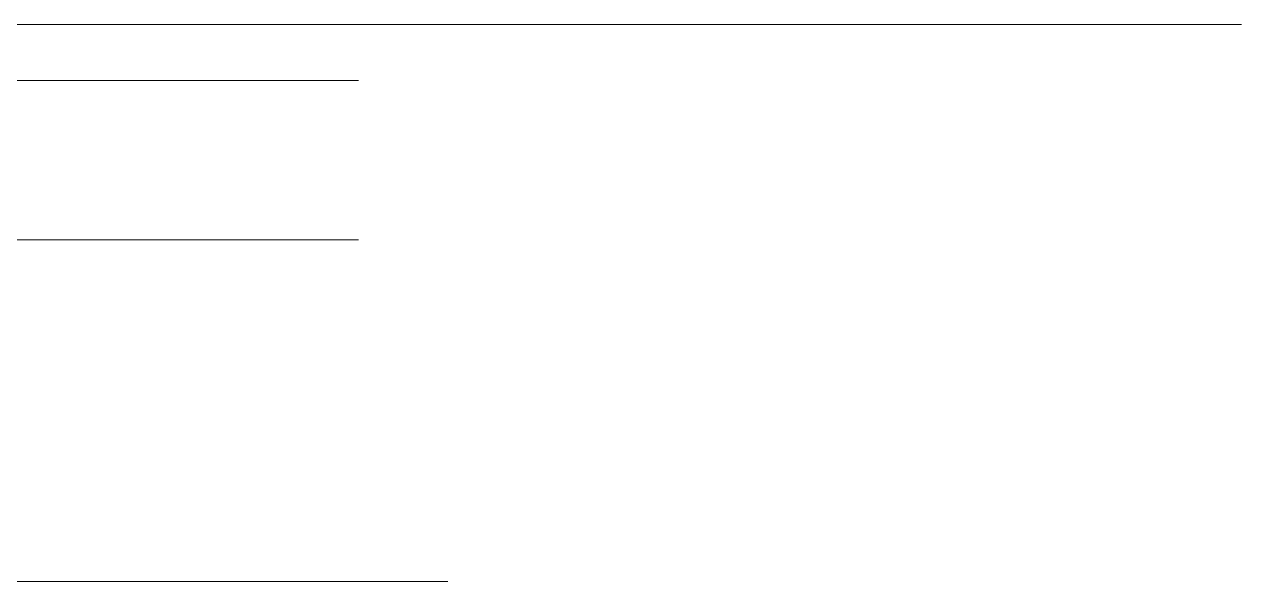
# Model space of a CAD drawing. Header units: millimetres. Extents: x 24 to 200, y 24 to 188.
# Drawn here: x 177.23 to 200.18, y 136.62 to 147.12 of the extents above; entities that cross this region are included whole.
import ezdxf

# ---------------------------------------------------------------- set-up
doc = ezdxf.new("R2010")
doc.units = ezdxf.units.MM
doc.layers.add('補助線', color=4, linetype='Continuous', lineweight=5, transparency=0.5)

msp = doc.modelspace()

# ---------------------------------------------------------------- linework, layer by layer
at = {"layer": '補助線', "lineweight": 5, "transparency": 33554687}
for p, q in [((200.177, 147.125), (37.584, 147.125)), ((167.373, 146.067), (183.529, 146.067)), ((167.373, 143.067), (183.529, 143.067))]:
    msp.add_line(p, q, dxfattribs=at)
at = {"layer": '補助線'}
for p in [(45.855, 136.625), (185.21, 136.625)]:
    msp.add_line(p, (185.21, 136.625), dxfattribs=at)

doc.saveas('drawing.dxf')
